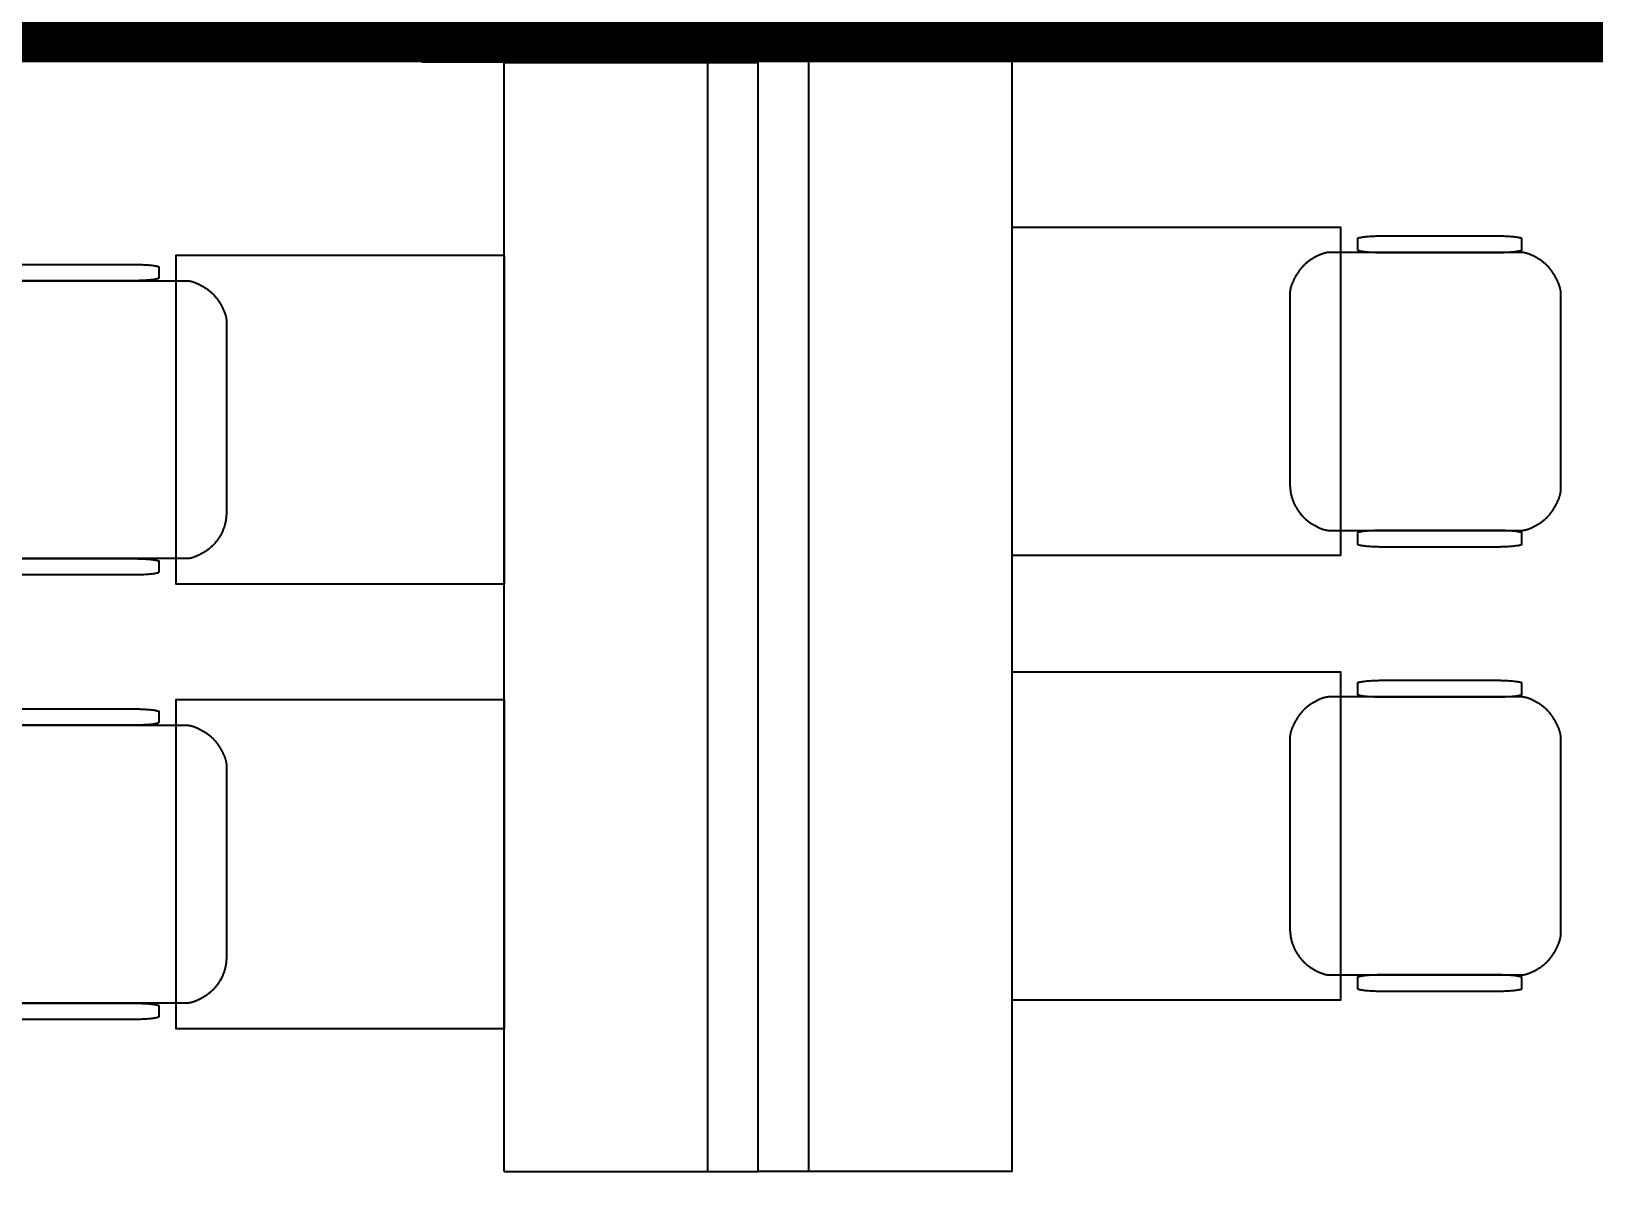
# Model space of a CAD drawing. Header units: millimetres. Extents: x 8265 to 78888, y 1905 to 34251.
# Drawn here: x 37928.8 to 38238, y 19847.7 to 20077.2 of the extents above; entities that cross this region are included whole.
import ezdxf

# ---------------------------------------------------------------- set-up
doc = ezdxf.new("R2010")
doc.units = ezdxf.units.MM
doc.linetypes.add('HIDDEN', pattern=[9.525, 6.35, -3.175])
doc.layers.get('Defpoints').update_dxf_attribs({"lineweight": 0})
for name, color, linetype, lineweight in [('437_RIVESTIMENTI_001-AM_0', 13, 'Continuous', 0), ('464_LAY_OUT_TQ_001-AM_0', 2, 'Continuous', 0), ('468_BAR_001-AM_0', 73, 'Continuous', 0), ('AM_0', 7, 'Continuous', 50), ('costruzioni', 10, 'Continuous', 0)]:
    doc.layers.add(name, color=color, linetype=linetype, lineweight=lineweight)
doc.layers.add('468_ARREDO_BAR_001-AM_0', color=73, linetype='Continuous')
doc.styles.get("Standard").update_dxf_attribs({"font": 'isocp.shx'})
doc.dimstyles.new('Quote Svl$0', dxfattribs={"dimscale": 100, "dimtxt": 0.2, "dimasz": 0.15, "dimexe": 0, "dimexo": 0.2, "dimgap": 0.1, "dimtad": 1, "dimdec": 0, "dimdsep": 46, "dimtxsty": 'Standard', "dimblk": 'ARCHTICK', "dimcen": 0.2, "dimse1": 1, "dimse2": 1, "dimsd1": 1, "dimsd2": 1, "dimclrd": 256, "dimclre": 256, "dimclrt": 256, "dimadec": 0, "dimazin": 2, "dimtp": 0.1, "dimtm": 0.1, "dimtfac": 0.71, "dimtdec": 0, "dimtmove": 0, "dimatfit": 3, "dimldrblk": 'ARCHTICK', "dimfxl": 1, "dimtzin": 0, "dimlwd": -1, "dimlwe": -1, "dimarcsym": 0})

# ---------------------------------------------------------------- blocks, each defined once
blk = doc.blocks.new('ARD Chair- KARTELL_Piuma')
for points in [[(-275, 149), (-275, 190.6), (-275, 191.4), (-275, 192.1), (-274.9, 192.9), (-274.8, 193.7), (-274.7, 194.6), (-274.6, 195.4), (-274.4, 196.3), (-274.2, 197.1), (-274, 198), (-273.8, 198.9), (-273.5, 199.9), (-273.3, 200.8), (-273, 201.8), (-272.6, 202.8), (-272.3, 203.8), (-271.9, 204.8), (-271.5, 205.8), (-271.1, 206.8), (-270.7, 207.9), (-270.2, 209), (-269.7, 210.1), (-269.2, 211.2), (-268.7, 212.3), (-268.1, 213.5), (-267.5, 214.7), (-266.9, 215.8), (-266.3, 217), (-265.6, 218.3), (-264.9, 219.5), (-264.2, 220.8), (-263.5, 222), (-262.7, 223.3), (-261.9, 224.6), (-261.1, 225.9), (-260.3, 227.1), (-259.5, 228.4), (-258.7, 229.6), (-257.8, 230.8), (-256.9, 232), (-256, 233.1), (-255.1, 234.3), (-254.2, 235.4), (-253.2, 236.5), (-252.2, 237.6), (-251.3, 238.7), (-250.3, 239.8), (-249.2, 240.8), (-248.2, 241.8), (-247.1, 242.9), (-246.1, 243.9), (-245, 244.8), (-243.9, 245.8), (-242.7, 246.7), (-241.6, 247.7), (-240.4, 248.6), (-239.2, 249.5), (-238, 250.3), (-236.8, 251.2), (-235.6, 252), (-234.3, 252.9), (-233.1, 253.7), (-231.8, 254.5), (-230.5, 255.2), (-229.2, 256), (-227.8, 256.7), (-226.5, 257.5), (-225.3, 258.1), (-224, 258.8), (-222.7, 259.5), (-221.5, 260.1), (-220.3, 260.7), (-219.1, 261.2), (-217.9, 261.8), (-216.8, 262.3), (-215.6, 262.8), (-214.5, 263.3), (-213.4, 263.8), (-212.3, 264.2), (-211.2, 264.6), (-210.1, 265), (-209.1, 265.3), (-208.1, 265.7), (-207.1, 266), (-206.1, 266.3), (-205.1, 266.6), (-204.2, 266.8), (-203.2, 267), (-202.3, 267.2), (-201.4, 267.4), (-200.5, 267.5), (-199.7, 267.7), (-198.8, 267.8), (-198, 267.9), (-197.2, 267.9), (-196.4, 268), (-195.6, 268), (183.3, 268)], [(183.3, 268), (184.9, 268), (186.4, 267.9), (187.9, 267.9), (189.4, 267.8), (190.9, 267.7), (192.4, 267.5), (193.9, 267.4), (195.4, 267.2), (196.9, 267), (198.4, 266.8), (199.8, 266.6), (201.3, 266.3), (202.7, 266), (204.2, 265.7), (205.6, 265.3), (207.1, 265), (208.5, 264.6), (209.9, 264.2), (211.3, 263.8), (212.8, 263.3), (214.2, 262.8), (215.6, 262.3), (216.9, 261.8), (218.3, 261.2), (219.7, 260.7), (221.1, 260.1), (222.4, 259.5), (223.8, 258.8), (225.1, 258.1), (226.5, 257.5), (227.8, 256.7), (229.2, 256), (230.5, 255.2), (231.8, 254.5), (233.1, 253.7), (234.3, 252.9), (235.6, 252), (236.8, 251.2), (238, 250.3), (239.2, 249.5), (240.4, 248.6), (241.6, 247.7), (242.7, 246.7), (243.9, 245.8), (245, 244.8), (246.1, 243.9), (247.1, 242.9), (248.2, 241.8), (249.2, 240.8), (250.3, 239.8), (251.3, 238.7), (252.2, 237.6), (253.2, 236.5), (254.2, 235.4), (255.1, 234.3), (256, 233.1), (256.9, 232), (257.8, 230.8), (258.7, 229.6), (259.5, 228.4), (260.3, 227.1), (261.1, 225.9), (261.9, 224.6), (262.7, 223.3), (263.5, 222), (264.2, 220.8), (264.9, 219.5), (265.6, 218.3), (266.3, 217), (266.9, 215.8), (267.5, 214.7), (268.1, 213.5), (268.7, 212.3), (269.2, 211.2), (269.7, 210.1), (270.2, 209), (270.7, 207.9), (271.1, 206.8), (271.5, 205.8), (271.9, 204.8), (272.3, 203.8), (272.6, 202.8), (273, 201.8), (273.3, 200.8), (273.5, 199.9), (273.8, 198.9), (274, 198), (274.2, 197.1), (274.4, 196.3), (274.6, 195.4), (274.7, 194.6), (274.8, 193.7), (274.9, 192.9), (275, 192.1), (275, 191.4), (275, 190.6), (275, 149)], [(275, 149), (275, -190.6), (275, -191.4), (275, -192.1), (274.9, -192.9), (274.8, -193.7), (274.7, -194.6), (274.6, -195.4), (274.4, -196.3), (274.2, -197.1), (274, -198), (273.8, -198.9), (273.5, -199.9), (273.3, -200.8), (273, -201.8), (272.6, -202.8), (272.3, -203.8), (271.9, -204.8), (271.5, -205.8), (271.1, -206.8), (270.7, -207.9), (270.2, -209), (269.7, -210.1), (269.2, -211.2), (268.7, -212.3), (268.1, -213.5), (267.5, -214.7), (266.9, -215.8), (266.3, -217), (265.6, -218.3), (264.9, -219.5), (264.2, -220.8), (263.5, -222), (262.7, -223.3), (261.9, -224.6), (261.1, -225.9), (260.3, -227.1), (259.5, -228.4), (258.7, -229.6), (257.8, -230.8), (256.9, -232), (256, -233.1), (255.1, -234.3), (254.2, -235.4), (253.2, -236.5), (252.2, -237.6), (251.3, -238.7), (250.3, -239.8), (249.2, -240.8), (248.2, -241.8), (247.1, -242.9), (246.1, -243.9), (245, -244.8), (243.9, -245.8), (242.7, -246.7), (241.6, -247.7), (240.4, -248.6), (239.2, -249.5), (238, -250.3), (236.8, -251.2), (235.6, -252), (234.3, -252.9), (233.1, -253.7), (231.8, -254.5), (230.5, -255.2), (229.2, -256), (227.8, -256.7), (226.5, -257.5), (225.3, -258.1), (224, -258.8), (222.7, -259.5), (221.5, -260.1), (220.3, -260.7), (219.1, -261.2), (217.9, -261.8), (216.8, -262.3), (215.6, -262.8), (214.5, -263.3), (213.4, -263.8), (212.3, -264.2), (211.2, -264.6), (210.1, -265), (209.1, -265.3), (208.1, -265.7), (207.1, -266), (206.1, -266.3), (205.1, -266.6), (204.2, -266.8), (203.2, -267), (202.3, -267.2), (201.4, -267.4), (200.5, -267.5), (199.7, -267.7), (198.8, -267.8), (198, -267.9), (197.2, -267.9), (196.4, -268), (195.6, -268), (-195.6, -268), (-196.4, -268), (-197.2, -267.9), (-198, -267.9), (-198.8, -267.8), (-199.7, -267.7), (-200.5, -267.5), (-201.4, -267.4), (-202.3, -267.2), (-203.2, -267), (-204.2, -266.8), (-205.1, -266.6), (-206.1, -266.3), (-207.1, -266), (-208.1, -265.7), (-209.1, -265.3), (-210.1, -265), (-211.2, -264.6), (-212.3, -264.2), (-213.4, -263.8), (-214.5, -263.3), (-215.6, -262.8), (-216.8, -262.3), (-217.9, -261.8), (-219.1, -261.2), (-220.3, -260.7), (-221.5, -260.1), (-222.7, -259.5), (-224, -258.8), (-225.3, -258.1), (-226.5, -257.5), (-227.8, -256.7), (-229.2, -256), (-230.5, -255.2), (-231.8, -254.5), (-233.1, -253.7), (-234.3, -252.9), (-235.6, -252), (-236.8, -251.2), (-238, -250.3), (-239.2, -249.5), (-240.4, -248.6), (-241.6, -247.7), (-242.7, -246.7), (-243.9, -245.8), (-245, -244.8), (-246.1, -243.9), (-247.1, -242.9), (-248.2, -241.8), (-249.2, -240.8), (-250.3, -239.8), (-251.3, -238.7), (-252.2, -237.6), (-253.2, -236.5), (-254.2, -235.4), (-255.1, -234.3), (-256, -233.1), (-256.9, -232), (-257.8, -230.8), (-258.7, -229.6), (-259.5, -228.4), (-260.3, -227.1), (-261.1, -225.9), (-261.9, -224.6), (-262.7, -223.3), (-263.5, -222), (-264.2, -220.8), (-264.9, -219.5), (-265.6, -218.3), (-266.3, -217), (-266.9, -215.8), (-267.5, -214.7), (-268.1, -213.5), (-268.7, -212.3), (-269.2, -211.2), (-269.7, -210.1), (-270.2, -209), (-270.7, -207.9), (-271.1, -206.8), (-271.5, -205.8), (-271.9, -204.8), (-272.3, -203.8), (-272.6, -202.8), (-273, -201.8), (-273.3, -200.8), (-273.5, -199.9), (-273.8, -198.9), (-274, -198), (-274.2, -197.1), (-274.4, -196.3), (-274.6, -195.4), (-274.7, -194.6), (-274.8, -193.7), (-274.9, -192.9), (-275, -192.1), (-275, -191.4), (-275, -190.6), (-275, 149)]]:
    blk.add_lwpolyline(points)
for points in [[(-280.4, 134), (-280.4, 134), (-280.4, 134), (-280.4, 134), (-280.3, 134), (-280.3, 134), (-280.3, 134), (-280.3, 134), (-280.3, 134), (-280.3, 134), (-280.3, 134), (-280.3, 134), (-280.3, 134), (-280.2, 134), (-280.2, 134), (-280.2, 134), (-280.2, 134), (-280.2, 134), (-280.2, 133.9), (-280.2, 133.9), (-280.2, 133.9), (-280.1, 133.9), (-280.1, 133.9), (-280.1, 133.9), (-280.1, 133.9), (-280.1, 133.9), (-280, 133.9), (-280, 133.9), (-280, 133.8), (-280, 133.8), (-279.9, 133.8), (-279.9, 133.8), (-279.9, 133.8), (-279.9, 133.8), (-279.9, 133.7), (-279.8, 133.7), (-279.8, 133.7), (-279.8, 133.7), (-279.8, 133.6), (-279.7, 133.6), (-279.7, 133.6), (-279.7, 133.5), (-279.6, 133.5), (-279.6, 133.4), (-279.5, 133.3), (-279.5, 133.3), (-279.5, 133.2), (-279.4, 133.1), (-279.4, 133), (-279.3, 133), (-279.2, 132.8), (-279.2, 132.6), (-279.1, 132.4), (-279, 132.2), (-278.9, 131.9), (-278.8, 131.7), (-278.7, 131.2), (-278.5, 130.6), (-278.3, 129.9), (-278.2, 129.2), (-278, 128.4), (-277.9, 127.6), (-277.7, 126.7), (-277.5, 125.8), (-277.4, 124.8), (-277.1, 122.8), (-276.8, 120.6), (-276.6, 118.2), (-276.3, 115.6), (-276.1, 112.9), (-275.9, 110), (-275.7, 106.9), (-275.6, 103.9), (-275.4, 101), (-275.3, 98.3), (-275.2, 95.7), (-275.1, 93.3), (-275, 91.1), (-275, 89), (-275, 87.1), (-275, -143.8), (-275, -145.7), (-275, -147.7), (-275.1, -149.9), (-275.2, -152.3), (-275.3, -154.9), (-275.4, -157.6), (-275.6, -160.5), (-275.7, -163.6), (-275.9, -166.6), (-276.1, -169.5), (-276.3, -172.2), (-276.6, -174.8), (-276.8, -177.2), (-277.1, -179.4), (-277.4, -181.5), (-277.5, -182.4), (-277.7, -183.4), (-278, -185.1), (-278.3, -186.5), (-278.6, -187.8), (-278.7, -188.3), (-278.8, -188.8), (-278.9, -189.2), (-279.1, -189.6), (-279.1, -189.8), (-279.2, -189.9), (-279.2, -190), (-279.2, -190.1), (-279.3, -190.2), (-279.3, -190.2), (-279.3, -190.3), (-279.4, -190.3), (-279.4, -190.4), (-279.4, -190.4), (-279.4, -190.4), (-279.4, -190.4), (-279.4, -190.5), (-279.5, -190.5), (-279.5, -190.5), (-279.5, -190.5), (-279.5, -190.5), (-279.5, -190.5), (-279.5, -190.5), (-279.5, -190.5), (-279.5, -190.6), (-279.5, -190.6), (-279.5, -190.6), (-279.5, -190.6), (-279.6, -190.6), (-279.6, -190.6), (-279.6, -190.6), (-279.6, -190.6), (-279.6, -190.6), (-279.6, -190.6), (-279.6, -190.6), (-279.6, -190.6), (-279.6, -190.6), (-279.6, -190.6), (-279.6, -190.6), (-279.6, -190.6), (-279.6, -190.6), (-279.6, -190.6), (-279.6, -190.6), (-279.6, -190.6), (-279.6, -190.6), (-279.7, -190.6), (-279.7, -190.6), (-279.7, -190.6), (-279.7, -190.6), (-302.7, -190.6), (-302.7, -190.6), (-302.7, -190.6), (-302.7, -190.6), (-302.7, -190.6), (-302.7, -190.6), (-302.7, -190.6), (-302.7, -190.6), (-302.7, -190.6), (-302.7, -190.6), (-302.7, -190.6), (-302.7, -190.6), (-302.7, -190.6), (-302.7, -190.6), (-302.8, -190.6), (-302.8, -190.6), (-302.8, -190.6), (-302.8, -190.6), (-302.8, -190.6), (-302.8, -190.6), (-302.8, -190.6), (-302.8, -190.6), (-302.8, -190.6), (-302.8, -190.6), (-302.8, -190.6), (-302.8, -190.5), (-302.8, -190.5), (-302.8, -190.5), (-302.8, -190.5), (-302.9, -190.5), (-302.9, -190.5), (-302.9, -190.5), (-302.9, -190.5), (-302.9, -190.4), (-302.9, -190.4), (-302.9, -190.4), (-303, -190.4), (-303, -190.3), (-303, -190.3), (-303, -190.2), (-303.1, -190.2), (-303.1, -190.1), (-303.1, -190), (-303.2, -189.9), (-303.2, -189.8), (-303.3, -189.6), (-303.4, -189.2), (-303.5, -188.8), (-303.7, -188.3), (-303.8, -187.8), (-304.1, -186.5), (-304.3, -185.1), (-304.6, -183.4), (-304.8, -182.4), (-304.9, -181.5), (-305.2, -179.4), (-305.5, -177.2), (-305.8, -174.8), (-306, -172.2), (-306.2, -169.5), (-306.4, -166.6), (-306.6, -163.6), (-306.8, -160.5), (-306.9, -157.6), (-307.1, -154.9), (-307.2, -152.3), (-307.2, -149.9), (-307.3, -147.7), (-307.3, -145.7), (-307.3, -143.8), (-307.3, 87.1), (-307.3, 89), (-307.3, 91.1), (-307.2, 93.3), (-307.2, 95.7), (-307.1, 98.3), (-306.9, 101), (-306.8, 103.9), (-306.6, 106.9), (-306.4, 110), (-306.2, 112.9), (-306, 115.6), (-305.8, 118.2), (-305.5, 120.6), (-305.2, 122.8), (-304.9, 124.8), (-304.8, 125.8), (-304.6, 126.7), (-304.3, 128.4), (-304.1, 129.9), (-303.8, 131.2), (-303.7, 131.7), (-303.5, 132.2), (-303.4, 132.6), (-303.3, 133), (-303.2, 133.1), (-303.2, 133.3), (-303.1, 133.4), (-303.1, 133.5), (-303.1, 133.5), (-303, 133.6), (-303, 133.6), (-303, 133.7), (-303, 133.7), (-302.9, 133.8), (-302.9, 133.8), (-302.9, 133.8), (-302.9, 133.8), (-302.9, 133.8), (-302.9, 133.9), (-302.9, 133.9), (-302.8, 133.9), (-302.8, 133.9), (-302.8, 133.9), (-302.8, 133.9), (-302.8, 133.9), (-302.8, 133.9), (-302.8, 133.9), (-302.8, 133.9), (-302.8, 133.9), (-302.8, 133.9), (-302.8, 133.9), (-302.8, 134), (-302.8, 134), (-302.8, 134), (-302.8, 134), (-302.7, 134), (-302.7, 134), (-302.7, 134), (-302.7, 134), (-302.7, 134), (-302.7, 134), (-302.7, 134), (-302.7, 134), (-302.7, 134), (-302.7, 134), (-302.7, 134), (-302.7, 134), (-302.7, 134), (-302.7, 134)], [(301.9, 134), (302, 134), (302, 134), (302, 134), (302, 134), (302, 134), (302, 134), (302, 134), (302, 134), (302.1, 134), (302.1, 134), (302.1, 134), (302.1, 134), (302.1, 134), (302.1, 134), (302.1, 134), (302.1, 134), (302.1, 134), (302.2, 133.9), (302.2, 133.9), (302.2, 133.9), (302.2, 133.9), (302.2, 133.9), (302.2, 133.9), (302.3, 133.9), (302.3, 133.9), (302.3, 133.9), (302.3, 133.9), (302.4, 133.8), (302.4, 133.8), (302.4, 133.8), (302.4, 133.8), (302.4, 133.8), (302.5, 133.8), (302.5, 133.7), (302.5, 133.7), (302.5, 133.7), (302.6, 133.7), (302.6, 133.6), (302.6, 133.6), (302.6, 133.6), (302.7, 133.5), (302.7, 133.5), (302.7, 133.4), (302.8, 133.3), (302.8, 133.3), (302.9, 133.2), (302.9, 133.1), (303, 133), (303, 133), (303.1, 132.8), (303.2, 132.6), (303.3, 132.4), (303.3, 132.2), (303.4, 131.9), (303.5, 131.7), (303.7, 131.2), (303.8, 130.6), (304, 129.9), (304.2, 129.2), (304.3, 128.4), (304.5, 127.6), (304.6, 126.7), (304.8, 125.8), (304.9, 124.8), (305.2, 122.8), (305.5, 120.6), (305.8, 118.2), (306, 115.6), (306.2, 112.9), (306.4, 110), (306.6, 106.9), (306.8, 103.9), (306.9, 101), (307.1, 98.3), (307.2, 95.7), (307.2, 93.3), (307.3, 91.1), (307.3, 89), (307.3, 87.1), (307.3, -143.8), (307.3, -145.7), (307.3, -147.7), (307.2, -149.9), (307.2, -152.3), (307.1, -154.9), (306.9, -157.6), (306.8, -160.5), (306.6, -163.6), (306.4, -166.6), (306.2, -169.5), (306, -172.2), (305.8, -174.8), (305.5, -177.2), (305.2, -179.4), (304.9, -181.5), (304.8, -182.4), (304.6, -183.4), (304.3, -185.1), (304.1, -186.5), (303.8, -187.8), (303.7, -188.3), (303.5, -188.8), (303.4, -189.2), (303.3, -189.6), (303.2, -189.8), (303.2, -189.9), (303.1, -190), (303.1, -190.1), (303.1, -190.2), (303, -190.2), (303, -190.3), (303, -190.3), (303, -190.4), (302.9, -190.4), (302.9, -190.4), (302.9, -190.4), (302.9, -190.5), (302.9, -190.5), (302.9, -190.5), (302.9, -190.5), (302.8, -190.5), (302.8, -190.5), (302.8, -190.5), (302.8, -190.5), (302.8, -190.6), (302.8, -190.6), (302.8, -190.6), (302.8, -190.6), (302.8, -190.6), (302.8, -190.6), (302.8, -190.6), (302.8, -190.6), (302.8, -190.6), (302.8, -190.6), (302.8, -190.6), (302.7, -190.6), (302.7, -190.6), (302.7, -190.6), (302.7, -190.6), (302.7, -190.6), (302.7, -190.6), (302.7, -190.6), (302.7, -190.6), (302.7, -190.6), (302.7, -190.6), (302.7, -190.6), (302.7, -190.6), (302.7, -190.6), (302.7, -190.6), (279.7, -190.6), (279.7, -190.6), (279.7, -190.6), (279.7, -190.6), (279.6, -190.6), (279.6, -190.6), (279.6, -190.6), (279.6, -190.6), (279.6, -190.6), (279.6, -190.6), (279.6, -190.6), (279.6, -190.6), (279.6, -190.6), (279.6, -190.6), (279.6, -190.6), (279.6, -190.6), (279.6, -190.6), (279.6, -190.6), (279.6, -190.6), (279.6, -190.6), (279.6, -190.6), (279.5, -190.6), (279.5, -190.6), (279.5, -190.6), (279.5, -190.6), (279.5, -190.5), (279.5, -190.5), (279.5, -190.5), (279.5, -190.5), (279.5, -190.5), (279.5, -190.5), (279.5, -190.5), (279.4, -190.5), (279.4, -190.4), (279.4, -190.4), (279.4, -190.4), (279.4, -190.4), (279.4, -190.3), (279.3, -190.3), (279.3, -190.2), (279.3, -190.2), (279.2, -190.1), (279.2, -190), (279.2, -189.9), (279.1, -189.8), (279.1, -189.6), (278.9, -189.2), (278.8, -188.8), (278.7, -188.3), (278.6, -187.8), (278.3, -186.5), (278, -185.1), (277.7, -183.4), (277.5, -182.4), (277.4, -181.5), (277.1, -179.4), (276.8, -177.2), (276.6, -174.8), (276.3, -172.2), (276.1, -169.5), (275.9, -166.6), (275.7, -163.6), (275.6, -160.5), (275.4, -157.6), (275.3, -154.9), (275.2, -152.3), (275.1, -149.9), (275, -147.7), (275, -145.7), (275, -143.8), (275, 87.1), (275, 89), (275, 91.1), (275.1, 93.3), (275.2, 95.7), (275.3, 98.3), (275.4, 101), (275.6, 103.9), (275.7, 106.9), (275.9, 110), (276.1, 112.9), (276.3, 115.6), (276.6, 118.2), (276.8, 120.6), (277.1, 122.8), (277.4, 124.8), (277.5, 125.8), (277.7, 126.7), (278, 128.4), (278.3, 129.9), (278.6, 131.2), (278.7, 131.7), (278.8, 132.2), (278.9, 132.6), (279.1, 133), (279.1, 133.1), (279.2, 133.3), (279.2, 133.4), (279.2, 133.5), (279.3, 133.5), (279.3, 133.6), (279.3, 133.6), (279.4, 133.7), (279.4, 133.7), (279.4, 133.8), (279.4, 133.8), (279.4, 133.8), (279.4, 133.8), (279.5, 133.8), (279.5, 133.9), (279.5, 133.9), (279.5, 133.9), (279.5, 133.9), (279.5, 133.9), (279.5, 133.9), (279.5, 133.9), (279.5, 133.9), (279.5, 133.9), (279.5, 133.9), (279.6, 133.9), (279.6, 133.9), (279.6, 133.9), (279.6, 134), (279.6, 134), (279.6, 134), (279.6, 134), (279.6, 134), (279.6, 134), (279.6, 134), (279.6, 134), (279.6, 134), (279.6, 134), (279.6, 134), (279.6, 134), (279.6, 134), (279.6, 134), (279.7, 134), (279.7, 134), (279.7, 134), (279.7, 134)]]:
    blk.add_lwpolyline(points, close=True)
blk = doc.blocks.new('ARD Table- 750 x 750 Square')
blk.add_lwpolyline([(375, 375), (375, -375), (-375, -375), (-375, 375)], close=True)
blk = doc.blocks.new('ARD Furniture-Table +1 Chair')
at = {"xscale": 0.8666666666666667, "yscale": 0.8666666666666667, "zscale": 0.8666666666666667}
blk.add_blockref('ARD Table- 750 x 750 Square', (50, 258.5), dxfattribs=at)
at = {"xscale": -1}
blk.add_blockref('ARD Chair- KARTELL_Piuma', (50, -234.5), dxfattribs=at)
blk = doc.blocks.new('*D295')
at = {"layer": 'Defpoints', "color": 0, "transparency": 16777216}
for p in [(38100.33, 19851.55, 3.13), (38100.33, 19766.97, 3.13), (38103.34, 19766.97)]:
    blk.add_point(p, dxfattribs=at)
at = {"layer": '464_LAY_OUT_TQ_001-AM_0', "transparency": 16777216, "insert": (38083.34, 19809.26), "char_height": 20, "attachment_point": 5, "rotation": 90}
blk.add_mtext('85', dxfattribs=at)
blk = doc.blocks.new('_ArchTick')
at = {"layer": 'AM_0', "color": 0, "const_width": 0.15}
blk.add_lwpolyline([(-0.5, -0.5), (0.5, 0.5)], dxfattribs=at)

msp = doc.modelspace()

# ---------------------------------------------------------------- hatches: boundary and pattern name
at = {"layer": '468_BAR_001-AM_0'}
h = msp.add_hatch(color=253, dxfattribs=at)
h.dxf.hatch_style = 1
h.paths.add_polyline_path([(38006.16, 20076.04), (38056.16, 20076.04), (38056.16, 20071.04), (38006.16, 20071.04)])

# ---------------------------------------------------------------- linework, layer by layer
at = {"layer": '437_RIVESTIMENTI_001-AM_0'}
msp.add_line((36675.16, 20076.04), (38938.38, 20076.04), dxfattribs=at)
at = {"layer": '468_ARREDO_BAR_001-AM_0'}
for p, q in [((38022.4, 20071.18), (38072.65, 20071.18)), ((38072.65, 19851.55), (38072.65, 20071.18)), ((38072.65, 19851.55), (38072.65, 20071.18)), ((38022.16, 20071.04), (38072.4, 20071.04)), ((38022.4, 19851.55), (38072.65, 19851.55)), ((38122.89, 19851.55), (38072.65, 19851.55))]:
    msp.add_line(p, q, dxfattribs=at)
at = {"layer": '468_ARREDO_BAR_001-AM_0', "flags": 128}
for points in [[(38022.4, 19851.55), (38022.4, 20071.18)], [(38062.65, 19851.55), (38062.65, 20071.18)], [(38082.65, 19851.55), (38082.65, 20071.18)], [(38122.89, 19851.55), (38122.89, 20071.18)]]:
    msp.add_lwpolyline(points, dxfattribs=at)
at = {"layer": '468_BAR_001-AM_0'}
msp.add_lwpolyline([(38006.16, 20076.04), (38056.16, 20076.04), (38056.16, 20071.04), (38006.16, 20071.04)], close=True, dxfattribs=at)
at = {"layer": 'costruzioni', "linetype": 'HIDDEN', "const_width": 10}
msp.add_lwpolyline([(36675.16, 20076.04), (38832.97, 20076.04), (38832.97, 19702.44), (35314.34, 19700.21), (35005.08, 20062), (34753.93, 20062), (34753.93, 20094.43), (35766.91, 20095.95, 0.3243), (36101.07, 19842.3, 0.451169), (36435.7, 20228.56), (36435.5, 20297.95), (36675.19, 20300.21)], format="xyb", close=True, dxfattribs=at)

# ---------------------------------------------------------------- block references
at = {"layer": '468_ARREDO_BAR_001-AM_0', "yscale": 0.1, "zscale": 0.1}
for p, xscale, rotation in [((38181.23, 20000.93), 0.1, 90.0000000000044), ((37964.06, 19995.34), -0.1, 269.9999999999956), ((38181.23, 19912.96), 0.1, 90.0000000000044), ((37964.06, 19907.36), -0.1, 269.9999999999956)]:
    msp.add_blockref('ARD Furniture-Table +1 Chair', p, dxfattribs=dict(at, xscale=xscale, rotation=rotation))

# ---------------------------------------------------------------- dimensions: what is measured, and where the dimension line sits
at = {"layer": '464_LAY_OUT_TQ_001-AM_0'}
dim = msp.add_aligned_dim(p1=(38100.33, 19851.55, 3.13), p2=(38100.33, 19766.97, 3.13), distance=3, dimstyle='Quote Svl$0', override={"dimrnd": 5, "dimtix": 1, "dimfxl": 0}, dxfattribs=at)
dim.commit()
dim.dimension.update_dxf_attribs({"geometry": '*D295', "text_midpoint": (38083.34, 19809.26)})

doc.saveas('drawing.dxf')
